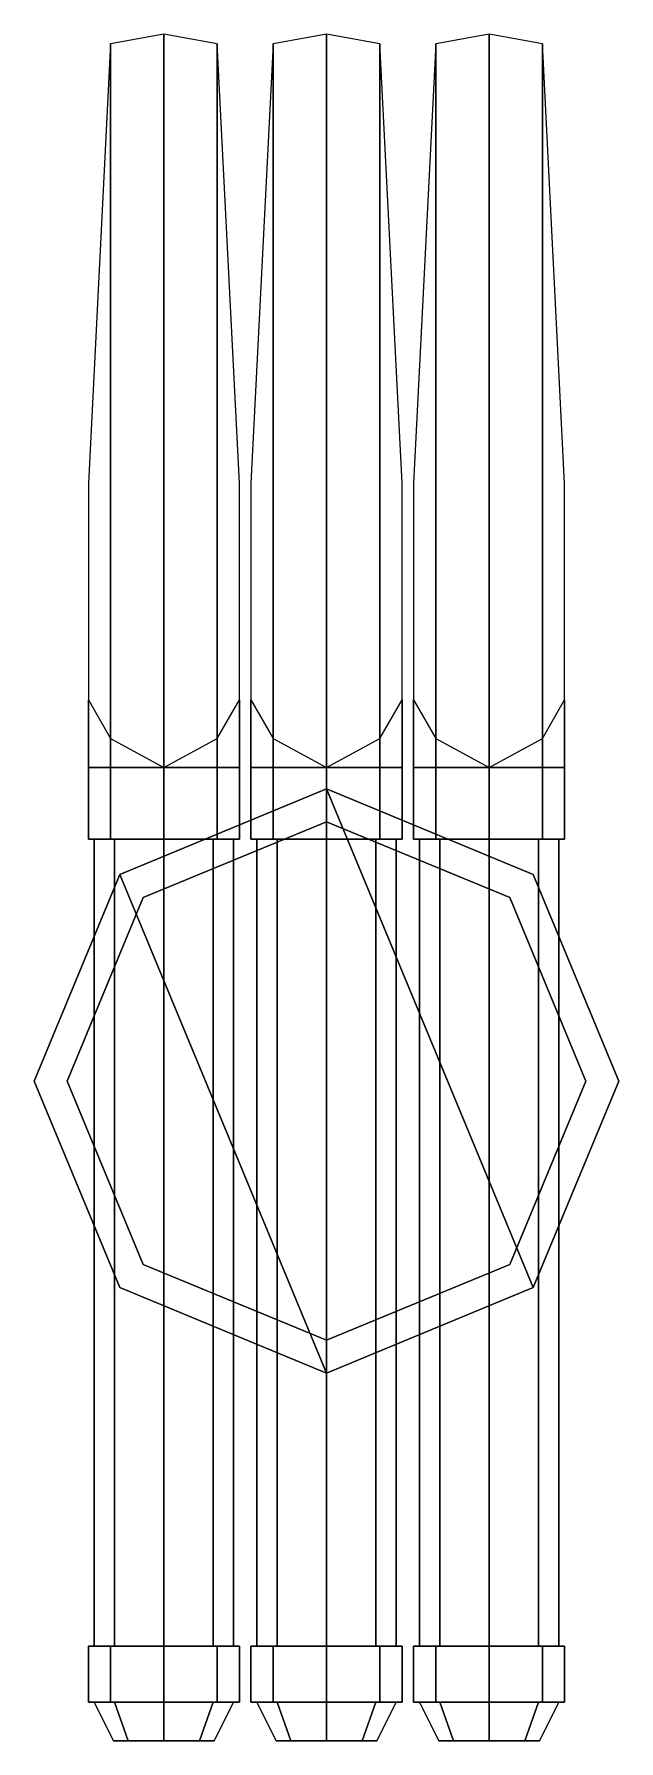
# Model space of a CAD drawing. Extents: x -1.51 to 1.51, y -3.41 to 5.41.
import ezdxf

# ---------------------------------------------------------------- set-up
doc = ezdxf.new("R2010")
doc.units = 0
doc.layers.add('TURRET', color=2, linetype='CONTINUOUS')

msp = doc.modelspace()

# ---------------------------------------------------------------- linework, layer by layer
at = {"layer": 'TURRET'}
for points in [[(-1.1158, 1.25, 1.9558), (-0.84, 1.25, 2.07), (-0.84, 5.41, 2.07), (-1.1158, 5.36, 1.9558)], [(-0.84, 1.25, 2.07), (-0.5642, 1.25, 1.9558), (-0.5642, 5.36, 1.9558), (-0.84, 5.41, 2.07)], [(-0.2758, 1.25, 1.9558), (0, 1.25, 2.07), (0, 5.41, 2.07), (-0.2758, 5.36, 1.9558)], [(0, 1.25, 2.07), (0.2758, 1.25, 1.9558), (0.2758, 5.36, 1.9558), (0, 5.41, 2.07)], [(0.5642, 1.25, 1.9558), (0.84, 1.25, 2.07), (0.84, 5.41, 2.07), (0.5642, 5.36, 1.9558)], [(0.84, 1.25, 2.07), (1.1158, 1.25, 1.9558), (1.1158, 5.36, 1.9558), (0.84, 5.41, 2.07)], [(-1.23, 1.25, 1.68), (-1.1158, 1.25, 1.9558), (-1.1158, 5.36, 1.9558), (-1.23, 3.09, 1.68)], [(-0.5642, 1.25, 1.9558), (-0.45, 1.25, 1.68), (-0.45, 3.09, 1.68), (-0.5642, 5.36, 1.9558)], [(-0.39, 1.25, 1.68), (-0.2758, 1.25, 1.9558), (-0.2758, 5.36, 1.9558), (-0.39, 3.09, 1.68)], [(0.2758, 1.25, 1.9558), (0.39, 1.25, 1.68), (0.39, 3.09, 1.68), (0.2758, 5.36, 1.9558)], [(0.45, 1.25, 1.68), (0.5642, 1.25, 1.9558), (0.5642, 5.36, 1.9558), (0.45, 3.09, 1.68)], [(1.1158, 1.25, 1.9558), (1.23, 1.25, 1.68), (1.23, 3.09, 1.68), (1.1158, 5.36, 1.9558)], [(-1.1158, 1.25, 1.4042), (-1.23, 1.25, 1.68), (-1.23, 1.97, 1.68), (-1.1158, 1.77, 1.4042)], [(-0.45, 1.25, 1.68), (-0.5642, 1.25, 1.4042), (-0.5642, 1.77, 1.4042), (-0.45, 1.97, 1.68)], [(-0.2758, 1.25, 1.4042), (-0.39, 1.25, 1.68), (-0.39, 1.97, 1.68), (-0.2758, 1.77, 1.4042)], [(0.39, 1.25, 1.68), (0.2758, 1.25, 1.4042), (0.2758, 1.77, 1.4042), (0.39, 1.97, 1.68)], [(0.5642, 1.25, 1.4042), (0.45, 1.25, 1.68), (0.45, 1.97, 1.68), (0.5642, 1.77, 1.4042)], [(1.23, 1.25, 1.68), (1.1158, 1.25, 1.4042), (1.1158, 1.77, 1.4042), (1.23, 1.97, 1.68)], [(-0.84, 1.25, 1.29), (-1.1158, 1.25, 1.4042), (-1.1158, 1.77, 1.4042), (-0.84, 1.62, 1.29)], [(-0.5642, 1.25, 1.4042), (-0.84, 1.25, 1.29), (-0.84, 1.62, 1.29), (-0.5642, 1.77, 1.4042)], [(0, 1.25, 1.29), (-0.2758, 1.25, 1.4042), (-0.2758, 1.77, 1.4042), (0, 1.62, 1.29)], [(0.2758, 1.25, 1.4042), (0, 1.25, 1.29), (0, 1.62, 1.29), (0.2758, 1.77, 1.4042)], [(0.84, 1.25, 1.29), (0.5642, 1.25, 1.4042), (0.5642, 1.77, 1.4042), (0.84, 1.62, 1.29)], [(1.1158, 1.25, 1.4042), (0.84, 1.25, 1.29), (0.84, 1.62, 1.29), (1.1158, 1.77, 1.4042)], [(-1.23, 1.62, 1.68), (-0.5642, 1.62, 1.9558), (-0.45, 1.62, 1.68), (-1.1158, 1.62, 1.4042)], [(-1.1158, 1.62, 1.9558), (-0.84, 1.62, 2.07), (-0.5642, 1.62, 1.9558), (-1.23, 1.62, 1.68)], [(-1.1158, 1.62, 1.4042), (-0.45, 1.62, 1.68), (-0.5642, 1.62, 1.4042), (-0.84, 1.62, 1.29)], [(-0.2758, 1.62, 1.9558), (0, 1.62, 2.07), (0.2758, 1.62, 1.9558), (-0.39, 1.62, 1.68)], [(-0.39, 1.62, 1.68), (0.2758, 1.62, 1.9558), (0.39, 1.62, 1.68), (-0.2758, 1.62, 1.4042)], [(-0.2758, 1.62, 1.4042), (0.39, 1.62, 1.68), (0.2758, 1.62, 1.4042), (0, 1.62, 1.29)], [(0.45, 1.62, 1.68), (1.1158, 1.62, 1.9558), (1.23, 1.62, 1.68), (0.5642, 1.62, 1.4042)], [(0.5642, 1.62, 1.9558), (0.84, 1.62, 2.07), (1.1158, 1.62, 1.9558), (0.45, 1.62, 1.68)], [(0.5642, 1.62, 1.4042), (1.23, 1.62, 1.68), (1.1158, 1.62, 1.4042), (0.84, 1.62, 1.29)], [(0, 1.51, 1.01), (-1.0677, 1.0677, 1.01), (-1.0677, 1.0677, 1.32), (0, 1.51, 1.32)], [(1.0677, -1.0677, 1.32), (0, 1.51, 1.32), (-1.0677, 1.0677, 1.32), (0, -1.51, 1.32)], [(0, -1.51, 1.01), (-1.0677, 1.0677, 1.01), (0, 1.51, 1.01), (1.0677, -1.0677, 1.01)], [(1.0677, 1.0677, 1.01), (0, 1.51, 1.01), (0, 1.51, 1.32), (1.0677, 1.0677, 1.32)], [(1.51, 0, 1.32), (1.0677, 1.0677, 1.32), (0, 1.51, 1.32), (1.0677, -1.0677, 1.32)], [(1.0677, -1.0677, 1.01), (0, 1.51, 1.01), (1.0677, 1.0677, 1.01), (1.51, 0, 1.01)], [(0, 1.34), (-0.9475, 0.9475), (-0.9475, 0.9475, 1.01), (0, 1.34, 1.01)], [(0.9475, 0.9475), (0, 1.34), (0, 1.34, 1.01), (0.9475, 0.9475, 1.01)], [(-1.23, 1.25, 1.68), (-0.5642, 1.25, 1.4042), (-0.45, 1.25, 1.68), (-1.1158, 1.25, 1.9558)], [(-1.1158, 1.25, 1.4042), (-0.84, 1.25, 1.29), (-0.5642, 1.25, 1.4042), (-1.23, 1.25, 1.68)], [(-1.2, -2.92, 1.68), (-1.0946, -2.92, 1.9346), (-1.0946, 1.25, 1.9346), (-1.2, 1.25, 1.68)], [(-1.0946, -2.92, 1.4254), (-1.2, -2.92, 1.68), (-1.2, 1.25, 1.68), (-1.0946, 1.25, 1.4254)], [(-1.1158, 1.25, 1.9558), (-0.45, 1.25, 1.68), (-0.5642, 1.25, 1.9558), (-0.84, 1.25, 2.07)], [(-0.84, -2.92, 1.32), (-1.0946, -2.92, 1.4254), (-1.0946, 1.25, 1.4254), (-0.84, 1.25, 1.32)], [(-1.0946, -2.92, 1.9346), (-0.84, -2.92, 2.04), (-0.84, 1.25, 2.04), (-1.0946, 1.25, 1.9346)], [(-0.5854, -2.92, 1.4254), (-0.84, -2.92, 1.32), (-0.84, 1.25, 1.32), (-0.5854, 1.25, 1.4254)], [(-0.84, -2.92, 2.04), (-0.5854, -2.92, 1.9346), (-0.5854, 1.25, 1.9346), (-0.84, 1.25, 2.04)], [(-0.5854, -2.92, 1.9346), (-0.48, -2.92, 1.68), (-0.48, 1.25, 1.68), (-0.5854, 1.25, 1.9346)], [(-0.48, -2.92, 1.68), (-0.5854, -2.92, 1.4254), (-0.5854, 1.25, 1.4254), (-0.48, 1.25, 1.68)], [(-0.39, 1.25, 1.68), (0.2758, 1.25, 1.4042), (0.39, 1.25, 1.68), (-0.2758, 1.25, 1.9558)], [(-0.2758, 1.25, 1.4042), (0, 1.25, 1.29), (0.2758, 1.25, 1.4042), (-0.39, 1.25, 1.68)], [(-0.36, -2.92, 1.68), (-0.2546, -2.92, 1.9346), (-0.2546, 1.25, 1.9346), (-0.36, 1.25, 1.68)], [(-0.2546, -2.92, 1.4254), (-0.36, -2.92, 1.68), (-0.36, 1.25, 1.68), (-0.2546, 1.25, 1.4254)], [(-0.2758, 1.25, 1.9558), (0.39, 1.25, 1.68), (0.2758, 1.25, 1.9558), (0, 1.25, 2.07)], [(-0.2546, -2.92, 1.9346), (0, -2.92, 2.04), (0, 1.25, 2.04), (-0.2546, 1.25, 1.9346)], [(0, -2.92, 1.32), (-0.2546, -2.92, 1.4254), (-0.2546, 1.25, 1.4254), (0, 1.25, 1.32)], [(0, -2.92, 2.04), (0.2546, -2.92, 1.9346), (0.2546, 1.25, 1.9346), (0, 1.25, 2.04)], [(0.2546, -2.92, 1.4254), (0, -2.92, 1.32), (0, 1.25, 1.32), (0.2546, 1.25, 1.4254)], [(0.2546, -2.92, 1.9346), (0.36, -2.92, 1.68), (0.36, 1.25, 1.68), (0.2546, 1.25, 1.9346)], [(0.36, -2.92, 1.68), (0.2546, -2.92, 1.4254), (0.2546, 1.25, 1.4254), (0.36, 1.25, 1.68)], [(0.45, 1.25, 1.68), (1.1158, 1.25, 1.4042), (1.23, 1.25, 1.68), (0.5642, 1.25, 1.9558)], [(0.5642, 1.25, 1.4042), (0.84, 1.25, 1.29), (1.1158, 1.25, 1.4042), (0.45, 1.25, 1.68)], [(0.48, -2.92, 1.68), (0.5854, -2.92, 1.9346), (0.5854, 1.25, 1.9346), (0.48, 1.25, 1.68)], [(0.5854, -2.92, 1.4254), (0.48, -2.92, 1.68), (0.48, 1.25, 1.68), (0.5854, 1.25, 1.4254)], [(0.5642, 1.25, 1.9558), (1.23, 1.25, 1.68), (1.1158, 1.25, 1.9558), (0.84, 1.25, 2.07)], [(0.84, -2.92, 1.32), (0.5854, -2.92, 1.4254), (0.5854, 1.25, 1.4254), (0.84, 1.25, 1.32)], [(0.5854, -2.92, 1.9346), (0.84, -2.92, 2.04), (0.84, 1.25, 2.04), (0.5854, 1.25, 1.9346)], [(1.0946, -2.92, 1.4254), (0.84, -2.92, 1.32), (0.84, 1.25, 1.32), (1.0946, 1.25, 1.4254)], [(0.84, -2.92, 2.04), (1.0946, -2.92, 1.9346), (1.0946, 1.25, 1.9346), (0.84, 1.25, 2.04)], [(1.0946, -2.92, 1.9346), (1.2, -2.92, 1.68), (1.2, 1.25, 1.68), (1.0946, 1.25, 1.9346)], [(1.2, -2.92, 1.68), (1.0946, -2.92, 1.4254), (1.0946, 1.25, 1.4254), (1.2, 1.25, 1.68)], [(-1.0677, 1.0677, 1.01), (-1.51, 0, 1.01), (-1.51, 0, 1.32), (-1.0677, 1.0677, 1.32)], [(0, -1.51, 1.32), (-1.0677, 1.0677, 1.32), (-1.51, 0, 1.32), (-1.0677, -1.0677, 1.32)], [(-1.0677, -1.0677, 1.01), (-1.51, 0, 1.01), (-1.0677, 1.0677, 1.01), (0, -1.51, 1.01)], [(1.51, 0, 1.01), (1.0677, 1.0677, 1.01), (1.0677, 1.0677, 1.32), (1.51, 0, 1.32)], [(-0.9475, 0.9475), (-1.34, 0), (-1.34, 0, 1.01), (-0.9475, 0.9475, 1.01)], [(1.34, 0), (0.9475, 0.9475), (0.9475, 0.9475, 1.01), (1.34, 0, 1.01)], [(-1.51, 0, 1.01), (-1.0677, -1.0677, 1.01), (-1.0677, -1.0677, 1.32), (-1.51, 0, 1.32)], [(-1.34, 0), (-0.9475, -0.9475), (-0.9475, -0.9475, 1.01), (-1.34, 0, 1.01)], [(0.9475, -0.9475), (1.34, 0), (1.34, 0, 1.01), (0.9475, -0.9475, 1.01)], [(1.0677, -1.0677, 1.01), (1.51, 0, 1.01), (1.51, 0, 1.32), (1.0677, -1.0677, 1.32)], [(-0.9475, -0.9475), (0, -1.34), (0, -1.34, 1.01), (-0.9475, -0.9475, 1.01)], [(0, -1.34), (0.9475, -0.9475), (0.9475, -0.9475, 1.01), (0, -1.34, 1.01)], [(-1.0677, -1.0677, 1.01), (0, -1.51, 1.01), (0, -1.51, 1.32), (-1.0677, -1.0677, 1.32)], [(0, -1.51, 1.01), (1.0677, -1.0677, 1.01), (1.0677, -1.0677, 1.32), (0, -1.51, 1.32)], [(-1.1158, -2.92, 1.9558), (-0.84, -2.92, 2.07), (-0.5642, -2.92, 1.9558), (-1.23, -2.92, 1.68)], [(-1.23, -2.92, 1.68), (-0.5642, -2.92, 1.9558), (-0.45, -2.92, 1.68), (-1.1158, -2.92, 1.4042)], [(-1.23, -3.21, 1.68), (-1.1158, -3.21, 1.9558), (-1.1158, -2.92, 1.9558), (-1.23, -2.92, 1.68)], [(-1.1158, -3.21, 1.4042), (-1.23, -3.21, 1.68), (-1.23, -2.92, 1.68), (-1.1158, -2.92, 1.4042)], [(-1.1158, -2.92, 1.4042), (-0.45, -2.92, 1.68), (-0.5642, -2.92, 1.4042), (-0.84, -2.92, 1.29)], [(-0.84, -3.21, 1.29), (-1.1158, -3.21, 1.4042), (-1.1158, -2.92, 1.4042), (-0.84, -2.92, 1.29)], [(-1.1158, -3.21, 1.9558), (-0.84, -3.21, 2.07), (-0.84, -2.92, 2.07), (-1.1158, -2.92, 1.9558)], [(-0.5642, -3.21, 1.4042), (-0.84, -3.21, 1.29), (-0.84, -2.92, 1.29), (-0.5642, -2.92, 1.4042)], [(-0.84, -3.21, 2.07), (-0.5642, -3.21, 1.9558), (-0.5642, -2.92, 1.9558), (-0.84, -2.92, 2.07)], [(-0.5642, -3.21, 1.9558), (-0.45, -3.21, 1.68), (-0.45, -2.92, 1.68), (-0.5642, -2.92, 1.9558)], [(-0.45, -3.21, 1.68), (-0.5642, -3.21, 1.4042), (-0.5642, -2.92, 1.4042), (-0.45, -2.92, 1.68)], [(-0.39, -3.21, 1.68), (-0.2758, -3.21, 1.9558), (-0.2758, -2.92, 1.9558), (-0.39, -2.92, 1.68)], [(-0.2758, -3.21, 1.4042), (-0.39, -3.21, 1.68), (-0.39, -2.92, 1.68), (-0.2758, -2.92, 1.4042)], [(-0.39, -2.92, 1.68), (0.2758, -2.92, 1.9558), (0.39, -2.92, 1.68), (-0.2758, -2.92, 1.4042)], [(-0.2758, -2.92, 1.9558), (0, -2.92, 2.07), (0.2758, -2.92, 1.9558), (-0.39, -2.92, 1.68)], [(-0.2758, -3.21, 1.9558), (0, -3.21, 2.07), (0, -2.92, 2.07), (-0.2758, -2.92, 1.9558)], [(0, -3.21, 1.29), (-0.2758, -3.21, 1.4042), (-0.2758, -2.92, 1.4042), (0, -2.92, 1.29)], [(-0.2758, -2.92, 1.4042), (0.39, -2.92, 1.68), (0.2758, -2.92, 1.4042), (0, -2.92, 1.29)], [(0, -3.21, 2.07), (0.2758, -3.21, 1.9558), (0.2758, -2.92, 1.9558), (0, -2.92, 2.07)], [(0.2758, -3.21, 1.4042), (0, -3.21, 1.29), (0, -2.92, 1.29), (0.2758, -2.92, 1.4042)], [(0.2758, -3.21, 1.9558), (0.39, -3.21, 1.68), (0.39, -2.92, 1.68), (0.2758, -2.92, 1.9558)], [(0.39, -3.21, 1.68), (0.2758, -3.21, 1.4042), (0.2758, -2.92, 1.4042), (0.39, -2.92, 1.68)], [(0.5642, -2.92, 1.9558), (0.84, -2.92, 2.07), (1.1158, -2.92, 1.9558), (0.45, -2.92, 1.68)], [(0.45, -2.92, 1.68), (1.1158, -2.92, 1.9558), (1.23, -2.92, 1.68), (0.5642, -2.92, 1.4042)], [(0.45, -3.21, 1.68), (0.5642, -3.21, 1.9558), (0.5642, -2.92, 1.9558), (0.45, -2.92, 1.68)], [(0.5642, -3.21, 1.4042), (0.45, -3.21, 1.68), (0.45, -2.92, 1.68), (0.5642, -2.92, 1.4042)], [(0.5642, -2.92, 1.4042), (1.23, -2.92, 1.68), (1.1158, -2.92, 1.4042), (0.84, -2.92, 1.29)], [(0.84, -3.21, 1.29), (0.5642, -3.21, 1.4042), (0.5642, -2.92, 1.4042), (0.84, -2.92, 1.29)], [(0.5642, -3.21, 1.9558), (0.84, -3.21, 2.07), (0.84, -2.92, 2.07), (0.5642, -2.92, 1.9558)], [(1.1158, -3.21, 1.4042), (0.84, -3.21, 1.29), (0.84, -2.92, 1.29), (1.1158, -2.92, 1.4042)], [(0.84, -3.21, 2.07), (1.1158, -3.21, 1.9558), (1.1158, -2.92, 1.9558), (0.84, -2.92, 2.07)], [(1.1158, -3.21, 1.9558), (1.23, -3.21, 1.68), (1.23, -2.92, 1.68), (1.1158, -2.92, 1.9558)], [(1.23, -3.21, 1.68), (1.1158, -3.21, 1.4042), (1.1158, -2.92, 1.4042), (1.23, -2.92, 1.68)], [(-1.23, -3.21, 1.68), (-0.5642, -3.21, 1.4042), (-0.45, -3.21, 1.68), (-1.1158, -3.21, 1.9558)], [(-1.1158, -3.21, 1.4042), (-0.84, -3.21, 1.29), (-0.5642, -3.21, 1.4042), (-1.23, -3.21, 1.68)], [(-1.0946, -3.21, 1.9346), (-1.2, -3.21, 1.68), (-1.1, -3.41, 1.68), (-1.0238, -3.41, 1.8638)], [(-1.2, -3.21, 1.68), (-1.0946, -3.21, 1.4254), (-1.0238, -3.41, 1.4962), (-1.1, -3.41, 1.68)], [(-1.1158, -3.21, 1.9558), (-0.45, -3.21, 1.68), (-0.5642, -3.21, 1.9558), (-0.84, -3.21, 2.07)], [(-1.0946, -3.21, 1.4254), (-0.84, -3.21, 1.32), (-0.84, -3.41, 1.42), (-1.0238, -3.41, 1.4962)], [(-0.84, -3.21, 2.04), (-1.0946, -3.21, 1.9346), (-1.0238, -3.41, 1.8638), (-0.84, -3.41, 1.94)], [(-0.84, -3.21, 1.32), (-0.5854, -3.21, 1.4254), (-0.6562, -3.41, 1.4962), (-0.84, -3.41, 1.42)], [(-0.5854, -3.21, 1.9346), (-0.84, -3.21, 2.04), (-0.84, -3.41, 1.94), (-0.6562, -3.41, 1.8638)], [(-0.48, -3.21, 1.68), (-0.5854, -3.21, 1.9346), (-0.6562, -3.41, 1.8638), (-0.58, -3.41, 1.68)], [(-0.5854, -3.21, 1.4254), (-0.48, -3.21, 1.68), (-0.58, -3.41, 1.68), (-0.6562, -3.41, 1.4962)], [(-0.39, -3.21, 1.68), (0.2758, -3.21, 1.4042), (0.39, -3.21, 1.68), (-0.2758, -3.21, 1.9558)], [(-0.2758, -3.21, 1.4042), (0, -3.21, 1.29), (0.2758, -3.21, 1.4042), (-0.39, -3.21, 1.68)], [(-0.36, -3.21, 1.68), (-0.2546, -3.21, 1.4254), (-0.1838, -3.41, 1.4962), (-0.26, -3.41, 1.68)], [(-0.2546, -3.21, 1.9346), (-0.36, -3.21, 1.68), (-0.26, -3.41, 1.68), (-0.1838, -3.41, 1.8638)], [(-0.2758, -3.21, 1.9558), (0.39, -3.21, 1.68), (0.2758, -3.21, 1.9558), (0, -3.21, 2.07)], [(-0.2546, -3.21, 1.4254), (0, -3.21, 1.32), (0, -3.41, 1.42), (-0.1838, -3.41, 1.4962)], [(0, -3.21, 2.04), (-0.2546, -3.21, 1.9346), (-0.1838, -3.41, 1.8638), (0, -3.41, 1.94)], [(0, -3.21, 1.32), (0.2546, -3.21, 1.4254), (0.1838, -3.41, 1.4962), (0, -3.41, 1.42)], [(0.2546, -3.21, 1.9346), (0, -3.21, 2.04), (0, -3.41, 1.94), (0.1838, -3.41, 1.8638)], [(0.2546, -3.21, 1.4254), (0.36, -3.21, 1.68), (0.26, -3.41, 1.68), (0.1838, -3.41, 1.4962)], [(0.36, -3.21, 1.68), (0.2546, -3.21, 1.9346), (0.1838, -3.41, 1.8638), (0.26, -3.41, 1.68)], [(0.45, -3.21, 1.68), (1.1158, -3.21, 1.4042), (1.23, -3.21, 1.68), (0.5642, -3.21, 1.9558)], [(0.5642, -3.21, 1.4042), (0.84, -3.21, 1.29), (1.1158, -3.21, 1.4042), (0.45, -3.21, 1.68)], [(0.5854, -3.21, 1.9346), (0.48, -3.21, 1.68), (0.58, -3.41, 1.68), (0.6562, -3.41, 1.8638)], [(0.48, -3.21, 1.68), (0.5854, -3.21, 1.4254), (0.6562, -3.41, 1.4962), (0.58, -3.41, 1.68)], [(0.5642, -3.21, 1.9558), (1.23, -3.21, 1.68), (1.1158, -3.21, 1.9558), (0.84, -3.21, 2.07)], [(0.5854, -3.21, 1.4254), (0.84, -3.21, 1.32), (0.84, -3.41, 1.42), (0.6562, -3.41, 1.4962)], [(0.84, -3.21, 2.04), (0.5854, -3.21, 1.9346), (0.6562, -3.41, 1.8638), (0.84, -3.41, 1.94)], [(0.84, -3.21, 1.32), (1.0946, -3.21, 1.4254), (1.0238, -3.41, 1.4962), (0.84, -3.41, 1.42)], [(1.0946, -3.21, 1.9346), (0.84, -3.21, 2.04), (0.84, -3.41, 1.94), (1.0238, -3.41, 1.8638)], [(1.2, -3.21, 1.68), (1.0946, -3.21, 1.9346), (1.0238, -3.41, 1.8638), (1.1, -3.41, 1.68)], [(1.0946, -3.21, 1.4254), (1.2, -3.21, 1.68), (1.1, -3.41, 1.68), (1.0238, -3.41, 1.4962)], [(-0.6562, -3.41, 1.8638), (-1.1, -3.41, 1.68), (-1.0238, -3.41, 1.4962), (-0.58, -3.41, 1.68)], [(-0.84, -3.41, 1.94), (-1.0238, -3.41, 1.8638), (-1.1, -3.41, 1.68), (-0.6562, -3.41, 1.8638)], [(-0.58, -3.41, 1.68), (-1.0238, -3.41, 1.4962), (-0.84, -3.41, 1.42), (-0.6562, -3.41, 1.4962)], [(0, -3.41, 1.94), (-0.1838, -3.41, 1.8638), (-0.26, -3.41, 1.68), (0.1838, -3.41, 1.8638)], [(0.1838, -3.41, 1.8638), (-0.26, -3.41, 1.68), (-0.1838, -3.41, 1.4962), (0.26, -3.41, 1.68)], [(0.26, -3.41, 1.68), (-0.1838, -3.41, 1.4962), (0, -3.41, 1.42), (0.1838, -3.41, 1.4962)], [(1.0238, -3.41, 1.8638), (0.58, -3.41, 1.68), (0.6562, -3.41, 1.4962), (1.1, -3.41, 1.68)], [(0.84, -3.41, 1.94), (0.6562, -3.41, 1.8638), (0.58, -3.41, 1.68), (1.0238, -3.41, 1.8638)], [(1.1, -3.41, 1.68), (0.6562, -3.41, 1.4962), (0.84, -3.41, 1.42), (1.0238, -3.41, 1.4962)]]:
    msp.add_3dface(points, dxfattribs=at)

doc.saveas('drawing.dxf')
